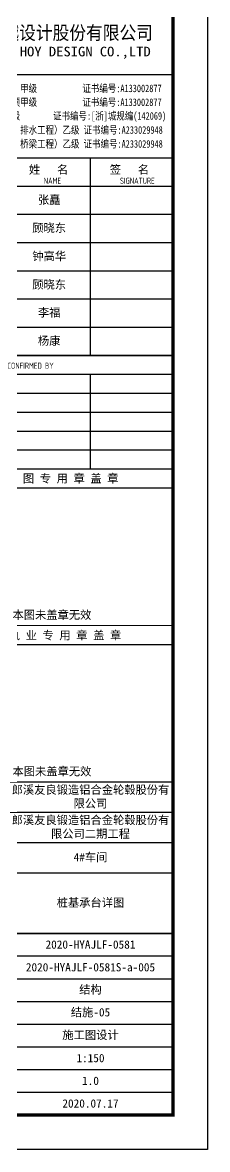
# Model space of a CAD drawing. Extents: x 14475413 to 15955882, y -732572 to -282951.
# Drawn here: x 14875351 to 14883414, y -555700 to -506570 of the extents above; entities that cross this region are included whole.
import ezdxf
from ezdxf.enums import TextEntityAlignment as Align

# ---------------------------------------------------------------- set-up
doc = ezdxf.new("R2010")
doc.units = 0
doc.header["$LTSCALE"] = 1000
doc.header["$MEASUREMENT"] = 0
doc.layers.add('PUB_TITLE', color=4, linetype='Continuous')
doc.layers.add('TK', color=4, linetype='Continuous')
doc.styles.add('-宋体', font='', dxfattribs={"width": 0.8})
doc.styles.add('HT', font='simhei.ttf', dxfattribs={"width": 0.8})
doc.styles.add('TSSD_REIN', font='tssdeng.shx', dxfattribs={"width": 0.7, "bigfont": 'tssdchn.shx'})
doc.styles.add('图签宋体', font='', dxfattribs={"height": 300})
doc.styles.add('图签黑体', font='simhei.ttf', dxfattribs={"height": 550})
doc.styles.get('-宋体').set_extended_font_data('SimSun')
doc.styles.get('图签宋体').set_extended_font_data('NSimSun')

# ---------------------------------------------------------------- blocks, each defined once
blk = doc.blocks.new('GeYuanFrame_16346752', base_point=(20.09, 4.53))
at = {"layer": 'PUB_TITLE'}
for points in [[(827.09, 235.33), (827.09, 292.73)], [(827.09, 202.33), (827.09, 229.83)]]:
    blk.add_lwpolyline(points, dxfattribs=at)
at = {"layer": 'TK'}
for p, q in [((781.09, 316.93), (851.09, 316.93)), ((781.09, 284.53), (851.09, 284.53)), ((781.09, 276.33), (851.09, 276.33)), ((781.09, 268.13), (851.09, 268.13)), ((781.09, 259.93), (851.09, 259.93)), ((781.09, 251.73), (851.09, 251.73)), ((781.09, 243.53), (851.09, 243.53)), ((781.09, 235.33), (851.09, 235.33)), ((781.09, 235.33), (851.09, 235.33)), ((781.09, 102.53), (851.09, 102.53)), ((781.09, 93.73), (851.09, 93.73)), ((781.09, 84.93), (851.09, 84.93)), ((781.09, 67.37), (851.09, 67.37)), ((781.09, 67.33), (851.09, 67.33)), ((781.09, 60.77), (851.09, 60.77)), ((781.09, 54.17), (851.09, 54.17)), ((781.09, 47.57), (851.09, 47.57)), ((781.09, 40.97), (851.09, 40.97)), ((781.09, 34.37), (851.09, 34.37)), ((781.09, 27.77), (851.09, 27.77)), ((781.09, 21.17), (851.09, 21.17)), ((781.09, 14.53), (851.09, 14.53))]:
    blk.add_line(p, q, dxfattribs=at)
blk.add_lwpolyline([(20.09, 4.53), (20.09, 598.53), (861.09, 598.53), (861.09, 4.53)], close=True, dxfattribs=at)
at = {"layer": 'TK', "const_width": 1}
blk.add_lwpolyline([(45.09, 588.53), (851.09, 588.53), (851.09, 14.53), (45.09, 14.53)], close=True, dxfattribs=at)
at = {"layer": 'TK', "const_width": 0.35}
for points in [[(781.09, 292.73), (851.09, 292.73)], [(781.09, 292.73), (851.09, 292.73)], [(781.09, 235.33), (851.09, 235.33)], [(781.09, 202.33), (851.09, 202.33)], [(781.09, 156.83), (851.09, 156.83)], [(781.09, 111.33), (851.09, 111.33)], [(781.09, 67.37), (851.09, 67.37)]]:
    blk.add_lwpolyline(points, dxfattribs=at)
at = {"layer": 'TK'}
for points in [[(781.09, 292.73), (851.09, 292.73)], [(781.09, 235.33), (851.09, 235.33)], [(781.09, 229.83), (851.09, 229.83)], [(781.09, 224.33), (851.09, 224.33)], [(781.09, 218.83), (851.09, 218.83)], [(781.09, 213.33), (851.09, 213.33)], [(781.09, 207.83), (851.09, 207.83)], [(781.09, 202.33), (851.09, 202.33)], [(781.09, 196.83), (851.09, 196.83)], [(781.09, 151.33), (851.09, 151.33)]]:
    blk.add_lwpolyline(points, dxfattribs=at)
for s, height, style, width, p in [('浙江华越设计股份有限公司', 3.96, 'HT', 0.9, (816.07, 329.16)), ('ZHEJIANG HOY DESIGN CO.,LTD', 2.8, '图签黑体', 1.11, (816.06, 323.29))]:
    blk.add_text(s, height=height, dxfattribs=dict(at, style=style, width=width)).set_placement(p, align=Align.MIDDLE)
for s, height, style, width, p in [('建筑行业（建筑工程）甲级           证书编号:A133002877', 2.2, '-宋体', 0.8, (782, 311.83)), ('风景园林工程设计专项甲级           证书编号:A133002877', 2.2, '-宋体', 0.8, (782, 307.81)), ('城乡规划编制资质乙级        证书编号:[浙]城规编(142069)', 2.2, '-宋体', 0.8, (782, 303.82)), ('市政行业（给水工程、排水工程）乙级 证书编号:A233029948', 2.2, '-宋体', 0.8, (782, 299.74)), ('市政行业（道路工程、桥梁工程）乙级 证书编号:A233029948', 2.2, '-宋体', 0.8, (782, 295.69)), ('NAME', 1.8, 'TSSD_REIN', 0.7, (813.51, 285.17)), ('SIGNATURE', 1.8, 'TSSD_REIN', 0.7, (835.66, 285.17)), ('CONFIRMED BY', 1.8, 'TSSD_REIN', 0.7, (802.94, 231.42))]:
    blk.add_text(s, height=height, dxfattribs=dict(at, style=style, width=width)).set_placement(p)
at = {"layer": 'TK', "style": '图签宋体'}
for s, p in [('姓   名', (809.2, 288.09)), ('签   名', (832.68, 288.09)), ('单 位 出 图 专 用 章 盖 章', (792.72, 198.35)), ('本图未盖章无效', (804.43, 158.7)), ('个 人 执 业 专 用 章 盖 章', (793.52, 152.77)), ('本图未盖章无效', (804.43, 113.2))]:
    blk.add_text(s, height=2.4, dxfattribs=at).set_placement(p)
at = {"layer": 'TK', "char_height": 2.4, "attachment_point": 5, "style": '图签宋体'}
for s, insert, width in [('张矗', (815.09, 280.4), 24), ('顾晓东', (815.09, 272.23), 24), ('钟高华', (815.09, 264.03), 24), ('顾晓东', (815.09, 255.76), 24), ('李福', (815.09, 247.63), 24), ('杨康', (815.09, 239.43), 24), ('郎溪友良锻造铝合金轮毂股份有限公司', (827.09, 106.93), 48), ('郎溪友良锻造铝合金轮毂股份有限公司二期工程', (827.09, 98.13), 48), ('4#车间', (827.09, 89.33), 48), ('桩基承台详图', (827.09, 76.13), 48), ('2020-HYAJLF-0581', (827.09, 64.07), 48), ('2020-HYAJLF-0581S-a-005', (827.09, 57.47), 48), ('结构', (827.09, 50.87), 48), ('结施-05', (827.09, 44.27), 48), ('施工图设计', (827.09, 37.67), 48), ('1:150', (827.09, 31.07), 48), ('1.0', (827.09, 24.47), 48), ('2020.07.17', (827.09, 17.88), 48)]:
    blk.add_mtext(s, dxfattribs=dict(at, insert=insert, width=width))

msp = doc.modelspace()

# ---------------------------------------------------------------- block references
at = {"xscale": 150, "yscale": 150, "zscale": 150}
msp.add_blockref('GeYuanFrame_16346752', (14757263.5, -555700), dxfattribs=at)

doc.saveas('drawing.dxf')
